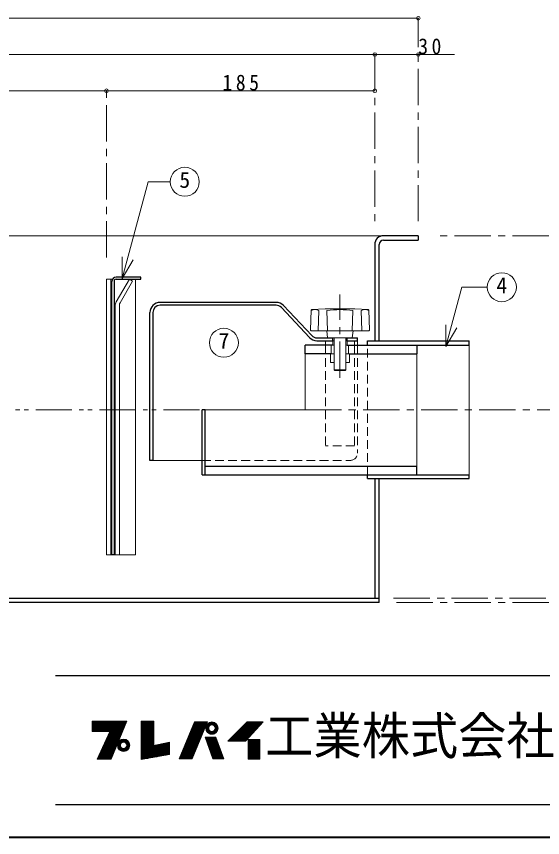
# Model space of a CAD drawing. Units: millimetres at full size, sheet at 1:5; details may follow other scales. Extents: x -1062 to 963, y -702 to 703.
# Drawn here: x -77 to 286, y -702 to -136 of the extents above; entities that cross this region are included whole.
import ezdxf
from ezdxf.enums import TextEntityAlignment as Align

# ---------------------------------------------------------------- set-up
doc = ezdxf.new("R2010")
doc.units = ezdxf.units.MM
doc.header["$LTSCALE"] = 5
doc.header["$PDMODE"] = 32
doc.header["$PDSIZE"] = 2.5
for name, pattern in [('CHAIN1', [8, 5, -1, 1, -1]), ('DASHED1', [1.8, 1.2, -0.6]), ('DOUBLE_CHAIN1', [8.8, 5, -1, 0.6, -0.6, 0.6, -1])]:
    doc.linetypes.add(name, pattern=pattern)
doc.layers.add('0-A', color=4, linetype='Continuous', lineweight=9)
doc.styles.add('ＭＳ ゴシック', font='')
doc.styles.get('ＭＳ ゴシック').set_extended_font_data('MS Gothic')

msp = doc.modelspace()

# ---------------------------------------------------------------- linework, layer by layer
at = {"layer": '0-A'}
for p, q in [((-459.898, -137.491), (200.102, -137.491)), ((170.102, -162.491), (-429.898, -162.491)), ((225.102, -162.491), (170.102, -162.491)), ((-254.898, -187.491), (-14.898, -187.491)), ((-14.898, -187.491), (170.102, -187.491)), ((176.102, -287.491), (-435.898, -287.491)), ((-11.898, -317.491), (-10.746, -317.491)), ((5.102, -507.491), (5.102, -317.491)), ((142.102, -362.941), (142.002, -362.941)), ((150.202, -362.941), (150.102, -362.941)), ((122.102, -407.491), (122.102, -368.941)), ((53.102, -407.491), (122.102, -407.491)), ((-11.898, -507.491), (-11.148, -507.491)), ((-8.898, -507.491), (-9.648, -507.491)), ((-5.898, -507.491), (5.102, -507.491))]:
    msp.add_line(p, q, dxfattribs=at)
at = {"layer": '0-A', "linetype": 'CHAIN1'}
for p, q in [((200.102, -277.491), (200.102, -137.491)), ((170.102, -162.491), (170.102, -277.491)), ((-14.898, -302.491), (-14.898, -187.491)), ((410.102, -287.491), (210.102, -287.491)), ((146.102, -385.441), (146.102, -327.941)), ((122.102, -407.491), (360.102, -407.491)), ((183.102, -537.491), (385.102, -537.491)), ((410.102, -540.491), (183.102, -540.491))]:
    msp.add_line(p, q, dxfattribs=at)
at = {"layer": '0-A', "color": 7, "lineweight": 18}
for p, q in [((-4.065, -317.043), (13.829, -250.262)), ((13.829, -250.262), (29.117, -250.262)), ((-4.065, -317.043), (-4.065, -302.043)), ((-4.065, -317.043), (3.435, -304.053)), ((-14.898, -317.491), (-11.898, -317.491)), ((-14.898, -507.491), (-14.898, -317.491)), ((-11.898, -507.491), (-11.898, -317.491)), ((-8.094, -333.098), (0.917, -317.491)), ((3.167, -318.79), (-5.496, -333.795)), ((0.917, -317.491), (3.167, -318.79)), ((-8.898, -507.491), (-8.898, -336.098)), ((-5.898, -335.295), (-5.898, -507.491)), ((126.234, -338.875), (125.751, -352.423)), ((126.71, -338.394), (135.861, -337.952)), ((130.979, -352.941), (131.479, -338.941)), ((155.861, -337.941), (136.343, -337.941)), ((137.113, -338.941), (137.613, -352.941)), ((155.091, -338.941), (154.591, -352.941)), ((165.494, -338.394), (156.343, -337.952)), ((161.225, -352.941), (160.725, -338.941)), ((165.969, -338.875), (166.453, -352.423)), ((219.086, -363.861), (219.086, -348.861)), ((219.086, -363.861), (226.586, -350.871)), ((165.953, -352.941), (126.25, -352.941)), ((137.102, -352.941), (137.602, -357.941)), ((155.102, -352.941), (154.602, -357.941)), ((136.102, -362.941), (136.102, -359.941)), ((151.102, -357.941), (141.102, -357.941)), ((141.102, -359.941), (142.102, -359.941)), ((141.102, -359.941), (141.102, -362.941)), ((142.102, -379.941), (142.102, -357.941)), ((150.102, -379.941), (150.102, -357.941)), ((150.102, -359.941), (151.102, -359.941)), ((151.102, -359.941), (151.102, -362.941)), ((156.102, -362.941), (156.102, -359.941)), ((158.102, -362.941), (158.102, -359.941)), ((140.102, -368.941), (140.102, -362.941)), ((141.102, -362.941), (142.002, -362.941)), ((142.002, -374.941), (142.002, -362.941)), ((150.202, -362.941), (151.102, -362.941)), ((150.202, -374.941), (150.202, -362.941)), ((152.102, -368.941), (152.102, -362.941)), ((235.102, -452.391), (235.102, -362.941)), ((139.602, -374.941), (139.602, -368.941)), ((152.102, -368.941), (152.602, -368.941)), ((152.602, -374.941), (152.602, -368.941)), ((199.102, -446.391), (199.102, -368.941)), ((139.602, -374.941), (142.002, -374.941)), ((150.202, -374.941), (152.602, -374.941)), ((142.102, -379.941), (150.102, -379.941)), ((142.102, -379.941), (142.602, -380.441)), ((142.602, -380.441), (149.602, -380.441)), ((149.602, -380.441), (150.102, -379.941)), ((51.102, -442.441), (17.102, -442.441)), ((-14.898, -507.491), (-11.898, -507.491)), ((-8.898, -507.491), (-5.898, -507.491)), ((-24.684, -622.59), (-0.979, -622.59)), ((-24.684, -622.8), (-1.066, -622.8)), ((-11.664, -648.42), (-0.849, -622.275)), ((9.126, -622.17), (9.126, -648.735)), ((17.841, -622.17), (9.126, -622.17)), ((9.126, -622.59), (17.841, -622.59)), ((9.126, -622.8), (17.841, -622.8)), ((45.771, -622.695), (35.271, -648.21)), ((44.196, -648.21), (54.801, -622.695)), ((45.771, -622.695), (54.801, -622.695)), ((80.946, -635.925), (93.231, -622.695)), ((-24.684, -623.115), (-1.196, -623.115)), ((-24.684, -623.43), (-1.327, -623.43)), ((-24.684, -623.745), (-1.457, -623.745)), ((-24.684, -624.165), (-1.631, -624.165)), ((-1.761, -624.48), (-24.684, -624.48)), ((-24.684, -624.795), (-1.891, -624.795)), ((-24.684, -625.11), (-2.022, -625.11)), ((-24.684, -625.425), (-2.152, -625.425)), ((-24.684, -625.74), (-2.282, -625.74)), ((-24.684, -625.95), (-2.369, -625.95)), ((-24.684, -626.37), (-2.543, -626.37)), ((-24.684, -626.685), (-2.673, -626.685)), ((-24.684, -627), (-2.803, -627)), ((-24.684, -627.315), (-2.934, -627.315)), ((-24.684, -627.63), (-3.064, -627.63)), ((-24.684, -627.945), (-3.194, -627.945)), ((-24.684, -628.26), (-3.325, -628.26)), ((9.126, -623.115), (17.841, -623.115)), ((9.126, -623.43), (17.841, -623.43)), ((9.126, -623.745), (17.841, -623.745)), ((9.126, -624.165), (17.841, -624.165)), ((9.126, -624.48), (17.841, -624.48)), ((9.126, -624.795), (17.841, -624.795)), ((9.126, -625.11), (17.841, -625.11)), ((9.126, -625.425), (17.841, -625.425)), ((9.126, -625.74), (17.841, -625.74)), ((9.126, -625.95), (17.841, -625.95)), ((9.126, -626.37), (17.841, -626.37)), ((9.126, -626.685), (17.841, -626.685)), ((9.126, -627), (17.841, -627)), ((9.126, -627.315), (17.841, -627.315)), ((9.126, -627.63), (17.841, -627.63)), ((9.126, -627.945), (17.841, -627.945)), ((9.126, -628.26), (17.841, -628.26)), ((43.481, -628.26), (52.488, -628.26)), ((43.611, -627.945), (52.619, -627.945)), ((43.74, -627.63), (52.75, -627.63)), ((43.881, -627.315), (52.881, -627.315)), ((44, -627), (53.012, -627)), ((44.129, -626.685), (53.143, -626.685)), ((44.259, -626.37), (53.274, -626.37)), ((44.432, -625.95), (53.448, -625.95)), ((44.518, -625.74), (53.536, -625.74)), ((44.648, -625.425), (53.666, -625.425)), ((44.777, -625.11), (53.797, -625.11)), ((44.907, -624.795), (53.928, -624.795)), ((45.037, -624.48), (54.059, -624.48)), ((45.166, -624.165), (54.19, -624.165)), ((45.339, -623.745), (54.365, -623.745)), ((45.469, -623.43), (54.486, -623.43)), ((45.598, -623.115), (54.627, -623.115)), ((53.596, -627), (55.596, -627)), ((53.617, -626.58), (55.636, -626.58)), ((53.629, -627.525), (55.658, -627.525)), ((53.703, -626.055), (55.804, -626.055)), ((53.728, -628.05), (55.856, -628.05)), ((53.899, -625.425), (56.239, -625.425)), ((54.093, -625.005), (56.806, -625.005)), ((54.424, -624.48), (61.268, -624.48)), ((54.777, -624.06), (60.915, -624.06)), ((55.385, -623.535), (60.307, -623.535)), ((56.123, -623.115), (59.569, -623.115)), ((61.599, -625.005), (58.887, -625.005)), ((61.794, -625.425), (59.453, -625.425)), ((61.964, -628.05), (59.836, -628.05)), ((61.99, -626.055), (59.888, -626.055)), ((62.064, -627.525), (60.034, -627.525)), ((62.075, -626.58), (60.057, -626.58)), ((60.096, -627), (62.096, -627)), ((76.536, -628.26), (88.064, -628.26)), ((76.851, -627.945), (88.356, -627.945)), ((77.166, -627.63), (88.649, -627.63)), ((77.481, -627.315), (88.941, -627.315)), ((77.796, -627), (89.234, -627)), ((78.111, -626.685), (89.556, -626.685)), ((78.426, -626.37), (89.819, -626.37)), ((78.846, -625.95), (90.209, -625.95)), ((79.056, -625.74), (90.404, -625.74)), ((79.371, -625.425), (90.696, -625.425)), ((79.686, -625.11), (90.989, -625.11)), ((80.001, -624.795), (91.281, -624.795)), ((80.316, -624.48), (91.574, -624.48)), ((80.631, -624.165), (91.866, -624.165)), ((81.051, -623.745), (92.256, -623.745)), ((81.366, -623.43), (92.549, -623.43)), ((81.681, -623.115), (92.841, -623.115)), ((-24.684, -628.575), (-3.455, -628.575)), ((-24.684, -628.89), (-3.585, -628.89)), ((-12.504, -629.31), (-24.684, -629.31)), ((-21.324, -648.42), (-12.504, -629.31)), ((-5.67, -633.93), (-14.636, -633.93)), ((-14.394, -633.405), (-5.453, -633.405)), ((-5.279, -632.985), (-14.2, -632.985)), ((-5.105, -632.565), (-13.974, -632.565)), ((-13.764, -632.04), (-4.888, -632.04)), ((-4.714, -631.62), (-13.57, -631.62)), ((-4.497, -631.095), (-13.328, -631.095)), ((-4.367, -630.78), (-13.182, -630.78)), ((-4.193, -630.36), (-12.988, -630.36)), ((-4.063, -630.045), (-12.843, -630.045)), ((-3.889, -629.625), (-12.649, -629.625)), ((-3.759, -629.31), (-12.504, -629.31)), ((9.126, -628.575), (17.841, -628.575)), ((9.126, -628.89), (17.841, -628.89)), ((9.126, -629.31), (17.841, -629.31)), ((9.126, -629.625), (17.841, -629.625)), ((9.126, -630.045), (17.841, -630.045)), ((9.126, -630.36), (17.841, -630.36)), ((9.126, -630.78), (17.841, -630.78)), ((9.126, -631.095), (17.841, -631.095)), ((9.126, -631.62), (17.841, -631.62)), ((9.126, -632.04), (17.841, -632.04)), ((9.126, -632.565), (17.841, -632.565)), ((9.126, -632.985), (17.841, -632.985)), ((9.126, -633.405), (17.841, -633.405)), ((9.126, -633.93), (17.841, -633.93)), ((41.151, -633.93), (50.131, -633.93)), ((41.361, -633.405), (50.35, -633.405)), ((41.537, -632.985), (50.524, -632.985)), ((41.709, -632.565), (50.699, -632.565)), ((41.925, -632.04), (50.917, -632.04)), ((42.098, -631.62), (51.092, -631.62)), ((42.314, -631.095), (51.31, -631.095)), ((42.444, -630.78), (51.441, -630.78)), ((42.617, -630.36), (51.615, -630.36)), ((42.746, -630.045), (51.746, -630.045)), ((42.919, -629.625), (51.921, -629.625)), ((43.049, -629.31), (52.052, -629.31)), ((43.222, -628.89), (52.226, -628.89)), ((43.351, -628.575), (52.357, -628.575)), ((53.263, -633.405), (60.615, -633.405)), ((53.445, -633.93), (60.808, -633.93)), ((53.899, -628.575), (56.239, -628.575)), ((54.151, -629.1), (57.038, -629.1)), ((54.504, -629.625), (61.189, -629.625)), ((54.881, -630.045), (60.811, -630.045)), ((55.711, -630.675), (59.981, -630.675)), ((56.709, -631.095), (58.983, -631.095)), ((61.541, -629.1), (58.654, -629.1)), ((61.794, -628.575), (59.453, -628.575)), ((66.036, -648.105), (60.576, -633.3)), ((70.866, -633.93), (82.799, -633.93)), ((71.391, -633.405), (83.286, -633.405)), ((71.811, -632.985), (83.676, -632.985)), ((72.231, -632.565), (84.066, -632.565)), ((72.756, -632.04), (84.554, -632.04)), ((73.176, -631.62), (84.944, -631.62)), ((73.701, -631.095), (85.431, -631.095)), ((74.016, -630.78), (85.724, -630.78)), ((74.436, -630.36), (86.114, -630.36)), ((74.751, -630.045), (86.406, -630.045)), ((75.171, -629.625), (86.796, -629.625)), ((75.486, -629.31), (87.089, -629.31)), ((75.906, -628.89), (87.479, -628.89)), ((76.221, -628.575), (87.771, -628.575)), ((-8.102, -639.81), (-17.334, -639.81)), ((-7.929, -639.39), (-17.156, -639.39)), ((-7.711, -638.865), (-16.914, -638.865)), ((-16.72, -638.445), (-7.538, -638.445)), ((-7.32, -637.92), (-16.478, -637.92)), ((-7.06, -637.29), (-16.187, -637.29)), ((-6.843, -636.765), (-15.945, -636.765)), ((-6.669, -636.345), (-15.751, -636.345)), ((-6.452, -635.82), (-15.508, -635.82)), ((-15.315, -635.4), (-6.278, -635.4)), ((-6.061, -634.875), (-15.072, -634.875)), ((-5.844, -634.35), (-14.83, -634.35)), ((-7.304, -638.865), (-5.304, -638.865)), ((-7.283, -638.445), (-5.264, -638.445)), ((-7.271, -639.39), (-5.242, -639.39)), ((-7.197, -637.92), (-5.096, -637.92)), ((-7.197, -639.81), (-5.096, -639.81)), ((-7.001, -637.29), (-4.661, -637.29)), ((-6.749, -636.765), (-3.862, -636.765)), ((-6.476, -636.345), (0.368, -636.345)), ((-6.019, -635.82), (-0.089, -635.82)), ((-5.515, -635.4), (-0.593, -635.4)), ((-4.518, -634.875), (-1.59, -634.875)), ((0.641, -636.765), (-2.246, -636.765)), ((0.894, -637.29), (-1.447, -637.29)), ((1.09, -637.92), (-1.012, -637.92)), ((1.09, -639.81), (-1.012, -639.81)), ((1.164, -639.39), (-0.866, -639.39)), ((1.175, -638.445), (-0.843, -638.445)), ((-0.804, -638.865), (1.196, -638.865)), ((9.126, -634.35), (17.841, -634.35)), ((9.126, -634.875), (17.841, -634.875)), ((9.126, -635.4), (17.841, -635.4)), ((9.126, -635.82), (17.841, -635.82)), ((9.126, -636.345), (17.841, -636.345)), ((9.126, -636.765), (17.841, -636.765)), ((9.126, -637.29), (17.841, -637.29)), ((9.126, -637.92), (17.841, -637.92)), ((9.126, -638.445), (17.841, -638.445)), ((9.126, -638.865), (17.841, -638.865)), ((9.126, -639.39), (28.656, -639.39)), ((9.126, -639.81), (28.656, -639.81)), ((28.656, -638.865), (18.782, -638.865)), ((28.656, -638.445), (20.662, -638.445)), ((28.656, -637.92), (23.014, -637.92)), ((28.656, -637.29), (25.835, -637.29)), ((38.728, -639.81), (47.688, -639.81)), ((38.901, -639.39), (47.862, -639.39)), ((39.117, -638.865), (48.081, -638.865)), ((39.29, -638.445), (48.255, -638.445)), ((39.506, -637.92), (48.473, -637.92)), ((39.765, -637.29), (48.735, -637.29)), ((39.981, -636.765), (48.953, -636.765)), ((40.154, -636.345), (49.128, -636.345)), ((40.37, -635.82), (49.346, -635.82)), ((40.543, -635.4), (49.52, -635.4)), ((40.759, -634.875), (49.739, -634.875)), ((40.975, -634.35), (49.957, -634.35)), ((53.591, -634.35), (60.963, -634.35)), ((53.773, -634.875), (61.157, -634.875)), ((53.956, -635.4), (61.351, -635.4)), ((54.102, -635.82), (61.506, -635.82)), ((54.284, -636.345), (61.699, -636.345)), ((54.43, -636.765), (61.854, -636.765)), ((54.613, -637.29), (62.048, -637.29)), ((54.832, -637.92), (62.28, -637.92)), ((55.014, -638.445), (62.474, -638.445)), ((55.16, -638.865), (62.628, -638.865)), ((55.343, -639.39), (62.822, -639.39)), ((55.488, -639.81), (62.977, -639.81)), ((68.871, -635.925), (80.946, -635.925)), ((69.396, -635.4), (81.434, -635.4)), ((69.921, -634.875), (81.921, -634.875)), ((70.446, -634.35), (82.409, -634.35)), ((82.836, -635.4), (90.816, -635.4)), ((82.836, -635.82), (90.816, -635.82)), ((82.836, -636.345), (90.816, -636.345)), ((82.836, -636.765), (90.816, -636.765)), ((82.836, -637.29), (90.816, -637.29)), ((82.836, -637.92), (90.816, -637.92)), ((82.836, -638.445), (90.816, -638.445)), ((82.836, -638.865), (90.816, -638.865)), ((82.836, -639.39), (90.816, -639.39)), ((82.836, -639.81), (90.816, -639.81)), ((-10.274, -645.06), (-19.773, -645.06)), ((-10.013, -644.43), (-19.482, -644.43)), ((-9.84, -644.01), (-19.288, -644.01)), ((-9.622, -643.485), (-19.046, -643.485)), ((-9.405, -642.96), (-18.804, -642.96)), ((-9.188, -642.435), (-18.562, -642.435)), ((-8.971, -641.91), (-18.319, -641.91)), ((-8.797, -641.49), (-18.125, -641.49)), ((-8.58, -640.965), (-17.883, -640.965)), ((-8.363, -640.44), (-17.641, -640.44)), ((-7.001, -640.44), (-4.661, -640.44)), ((-6.749, -640.965), (-3.862, -640.965)), ((-6.396, -641.49), (0.289, -641.49)), ((-6.019, -641.91), (-0.089, -641.91)), ((-5.36, -642.435), (-0.748, -642.435)), ((-4.191, -642.96), (-1.917, -642.96)), ((0.641, -640.965), (-2.246, -640.965)), ((0.894, -640.44), (-1.447, -640.44)), ((9.126, -640.44), (28.656, -640.44)), ((9.126, -640.965), (28.656, -640.965)), ((9.126, -641.49), (28.656, -641.49)), ((9.126, -641.91), (28.656, -641.91)), ((9.126, -642.435), (28.656, -642.435)), ((9.126, -642.96), (28.656, -642.96)), ((9.126, -643.485), (28.656, -643.485)), ((9.126, -644.01), (28.656, -644.01)), ((9.126, -644.43), (28.656, -644.43)), ((9.126, -645.06), (28.656, -645.06)), ((36.567, -645.06), (45.505, -645.06)), ((36.827, -644.43), (45.767, -644.43)), ((37, -644.01), (45.942, -644.01)), ((37.216, -643.485), (46.16, -643.485)), ((37.432, -642.96), (46.378, -642.96)), ((37.648, -642.435), (46.596, -642.435)), ((37.864, -641.91), (46.815, -641.91)), ((38.037, -641.49), (46.989, -641.49)), ((38.253, -640.965), (47.207, -640.965)), ((38.469, -640.44), (47.426, -640.44)), ((55.707, -640.44), (63.209, -640.44)), ((55.89, -640.965), (63.403, -640.965)), ((56.061, -641.49), (63.597, -641.49)), ((56.218, -641.91), (63.751, -641.91)), ((56.401, -642.435), (63.945, -642.435)), ((56.583, -642.96), (64.139, -642.96)), ((56.766, -643.485), (64.332, -643.485)), ((56.948, -644.01), (64.526, -644.01)), ((57.094, -644.43), (64.681, -644.43)), ((57.313, -645.06), (64.913, -645.06)), ((82.836, -640.44), (90.816, -640.44)), ((82.836, -640.965), (90.816, -640.965)), ((82.836, -641.49), (90.816, -641.49)), ((82.836, -641.91), (90.816, -641.91)), ((82.836, -642.435), (90.816, -642.435)), ((82.836, -642.96), (90.816, -642.96)), ((82.836, -643.485), (90.816, -643.485)), ((82.836, -644.01), (90.816, -644.01)), ((82.836, -644.43), (90.816, -644.43)), ((82.836, -645.06), (90.816, -645.06)), ((-21.324, -648.42), (-11.664, -648.42)), ((-11.447, -647.895), (-21.082, -647.895)), ((-11.186, -647.265), (-20.791, -647.265)), ((-10.969, -646.74), (-20.548, -646.74)), ((-10.752, -646.215), (-20.306, -646.215)), ((-10.491, -645.585), (-20.015, -645.585)), ((9.126, -645.585), (26.359, -645.585)), ((9.126, -646.215), (22.912, -646.215)), ((9.126, -646.74), (20.04, -646.74)), ((9.126, -647.265), (17.168, -647.265)), ((9.126, -647.895), (13.721, -647.895)), ((44.196, -648.21), (35.271, -648.21)), ((35.401, -647.895), (44.327, -647.895)), ((35.66, -647.265), (44.589, -647.265)), ((35.876, -646.74), (44.807, -646.74)), ((36.092, -646.215), (45.025, -646.215)), ((36.351, -645.585), (45.287, -645.585)), ((57.531, -645.585), (65.107, -645.585)), ((57.714, -646.215), (65.339, -646.215)), ((57.897, -646.74), (65.533, -646.74)), ((58.079, -647.265), (65.726, -647.265)), ((58.298, -647.895), (65.959, -647.895)), ((58.371, -648.105), (66.036, -648.105)), ((82.836, -645.585), (90.816, -645.585)), ((82.836, -646.215), (90.816, -646.215)), ((82.836, -646.74), (90.816, -646.74)), ((82.836, -647.265), (90.816, -647.265)), ((82.836, -647.895), (90.816, -647.895))]:
    msp.add_line(p, q, dxfattribs=at)
at = {"layer": '0-A', "color": 5, "lineweight": 25}
for p, q in [((200.102, -287.491), (176.102, -287.491)), ((200.102, -287.491), (200.102, -290.491)), ((170.102, -293.491), (170.102, -359.991)), ((173.102, -359.991), (173.102, -293.491)), ((176.102, -290.491), (200.102, -290.491)), ((8.852, -315.991), (-8.148, -315.991)), ((8.852, -317.491), (8.852, -315.991)), ((-11.148, -507.491), (-11.148, -318.991)), ((-9.648, -318.991), (-9.648, -507.491)), ((-8.208, -317.491), (8.852, -317.491)), ((102.072, -333.441), (22.102, -333.441)), ((102.072, -335.441), (22.102, -335.441)), ((105.717, -337.019), (125.163, -357.732)), ((126.621, -356.363), (107.176, -335.65)), ((15.102, -442.441), (15.102, -340.441)), ((17.102, -340.441), (17.102, -442.441)), ((130.266, -357.941), (141.102, -357.941)), ((130.266, -359.941), (141.102, -359.941)), ((141.102, -359.941), (141.102, -357.941)), ((151.102, -357.941), (158.102, -357.941)), ((151.102, -359.941), (151.102, -357.941)), ((151.102, -359.941), (158.102, -359.941)), ((158.102, -359.941), (158.102, -357.941)), ((165.102, -359.991), (235.102, -359.991)), ((165.102, -362.941), (165.102, -359.991)), ((122.102, -368.941), (122.102, -362.941)), ((141.102, -362.941), (122.102, -362.941)), ((199.102, -362.941), (199.102, -368.941)), ((140.102, -368.941), (122.102, -368.941)), ((152.602, -368.941), (199.102, -368.941)), ((53.102, -407.491), (51.102, -407.491)), ((51.102, -452.391), (51.102, -407.491)), ((53.102, -452.391), (53.102, -407.666)), ((17.102, -442.441), (15.102, -442.441)), ((53.102, -446.391), (199.102, -446.391)), ((199.102, -452.391), (199.102, -446.391)), ((51.102, -452.391), (235.102, -452.391)), ((165.102, -454.991), (165.102, -452.391)), ((235.102, -454.991), (235.102, -452.391)), ((165.102, -454.991), (235.102, -454.991)), ((170.102, -454.991), (170.102, -537.491)), ((173.102, -540.491), (173.102, -454.991)), ((-9.648, -507.491), (-11.148, -507.491)), ((-432.898, -537.491), (173.102, -537.491)), ((173.102, -540.491), (-432.898, -540.491))]:
    msp.add_line(p, q, dxfattribs=at)
at = {"layer": '0-A', "linetype": 'DASHED1'}
for p, q in [((136.102, -362.941), (136.102, -432.441)), ((156.102, -362.941), (156.102, -432.441)), ((158.102, -362.941), (158.102, -437.441)), ((140.102, -368.941), (142.102, -368.941)), ((150.102, -368.941), (152.102, -368.941)), ((142.102, -374.941), (142.002, -374.941)), ((150.202, -374.941), (150.102, -374.941)), ((156.079, -432.441), (136.079, -432.441)), ((51.102, -442.441), (153.079, -442.441))]:
    msp.add_line(p, q, dxfattribs=at)
at = {"layer": '0-A', "color": 7, "linetype": 'DASHED1', "lineweight": 18}
msp.add_line((165.102, -452.391), (165.102, -362.941), dxfattribs=at)
at = {"layer": '0-A', "linetype": 'DOUBLE_CHAIN1'}
msp.add_line((-415.648, -407.491), (51.102, -407.491), dxfattribs=at)
at = {"layer": '0-A', "color": 6, "lineweight": 25}
for p, q in [((-49.898, -590.705), (940.102, -590.705)), ((940.102, -679.991), (-49.898, -679.991))]:
    msp.add_line(p, q, dxfattribs=at)
at = {"layer": '0-A', "color": 1, "lineweight": 40}
msp.add_line((962.602, -702.491), (-1062.398, -702.491), dxfattribs=at)
at = {"layer": '0-A', "color": 7, "lineweight": 18}
for points in [[(219.086, -363.861), (230.043, -322.969), (247.704, -322.969)], [(-24.684, -629.31), (-24.684, -622.275), (-0.849, -622.275)], [(9.126, -648.735), (28.656, -645.165), (28.656, -636.66), (17.841, -639.075), (17.841, -622.17)], [(68.871, -635.925), (82.101, -622.695), (93.231, -622.695)], [(58.371, -648.105), (53.226, -633.3), (60.576, -633.3)]]:
    msp.add_lwpolyline(points, dxfattribs=at)
at = {"layer": '0-A', "color": 5, "lineweight": 25}
msp.add_lwpolyline([(151.102, -362.941), (235.102, -362.941), (235.102, -359.991)], dxfattribs=at)
at = {"layer": '0-A', "color": 7, "lineweight": 18}
msp.add_lwpolyline([(82.836, -634.875), (82.836, -648.42), (90.816, -648.42), (90.816, -634.875)], close=True, dxfattribs=at)
for centre, radius in [((39.117, -250.262), 10), ((257.704, -322.969), 10), ((66.082, -361.239), 10), ((57.846, -627), 4.25), ((57.846, -627), 2.25), ((-3.054, -638.865), 4.25), ((-3.054, -638.865), 2.25)]:
    msp.add_circle(centre, radius, dxfattribs=at)
at = {"layer": '0-A', "color": 5, "lineweight": 25}
for centre, radius, start, end in [((176.102, -293.491), 6, 90, 180), ((176.102, -293.491), 3, 90, 180), ((-8.148, -318.991), 3, 92.27697, 180), ((-8.148, -318.991), 1.5, 92.27697, 180), ((22.102, -340.441), 7, 90, 180), ((102.072, -340.441), 7, 43.19126, 90), ((22.102, -340.441), 5, 90, 180), ((102.072, -340.441), 5, 43.19126, 90), ((130.266, -352.941), 5, 223.19126, 270), ((130.266, -352.941), 7, 223.19126, 270)]:
    msp.add_arc(centre, radius, start, end, dxfattribs=at)
at = {"layer": '0-A', "color": 7, "lineweight": 18}
for centre, radius, start, end in [((-8.148, -318.991), 3, 90, 92.27697), ((-2.898, -336.098), 6, 150, 180), ((-2.898, -335.295), 3, 150, 180), ((128.855, -345.572), 7.132, 68.41749, 111.58251), ((126.734, -338.893), 0.5, 92.76051, 177.95459), ((136.343, -347.941), 10, 90, 92.76051), ((146.102, -419.496), 81.055, 83.6327, 96.3673), ((155.861, -347.941), 10, 87.23949, 90), ((163.348, -345.572), 7.132, 68.41749, 111.58251), ((165.47, -338.893), 0.5, 2.04541, 87.23949), ((126.25, -352.441), 0.5, 177.95459, 270), ((165.953, -352.441), 0.5, 270, 2.04541)]:
    msp.add_arc(centre, radius, start, end, dxfattribs=at)
at = {"layer": '0-A', "linetype": 'DASHED1'}
msp.add_arc((153.102, -437.441), 5, 270, 0, dxfattribs=at)
at = {"layer": '0-A'}
for p in [(200.102, -137.491), (170.102, -162.491), (200.102, -162.491), (-14.898, -187.491), (170.102, -187.491)]:
    msp.add_point(p, dxfattribs=at)

# ---------------------------------------------------------------- texts
at = {"layer": '0-A', "color": 7, "style": 'ＭＳ ゴシック'}
for s, p in [('5', (35.367, -257.762)), ('4', (253.954, -330.469)), ('7', (62.332, -368.739))]:
    msp.add_text(s, height=11, dxfattribs=at).set_placement(p, align=Align.BOTTOM_LEFT)
at = {"layer": '0-A', "color": 7, "style": 'ＭＳ ゴシック', "width": 0.95}
msp.add_text('工業株式会社', height=25.66, dxfattribs=at).set_placement((94.566, -652.848), align=Align.BOTTOM_LEFT)
at = {"layer": '0-A', "color": 7, "char_height": 11, "attachment_point": 7, "style": 'ＭＳ ゴシック'}
for s, insert in [('\\T1.36;\\W0.9;30', (200.102, -162.491)), ('\\T1.37;\\W0.9;185', (65.102, -187.491))]:
    msp.add_mtext(s, dxfattribs=dict(at, insert=insert))

doc.saveas('drawing.dxf')
